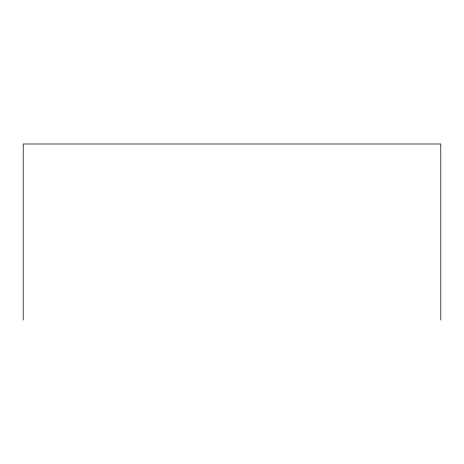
<?xml version="1.0" encoding="UTF-8"?>
<svg xmlns="http://www.w3.org/2000/svg" width="464" height="464" viewBox="0 0 464 464"><rect width="100%" height="100%" fill="white"/><g stroke="black" fill="none" stroke-linecap="round" stroke-linejoin="round"><path stroke-width="0.7" d="M440.8 320.015L440.8 143.985L23.2 143.985L23.2 320.015"/></g></svg>
